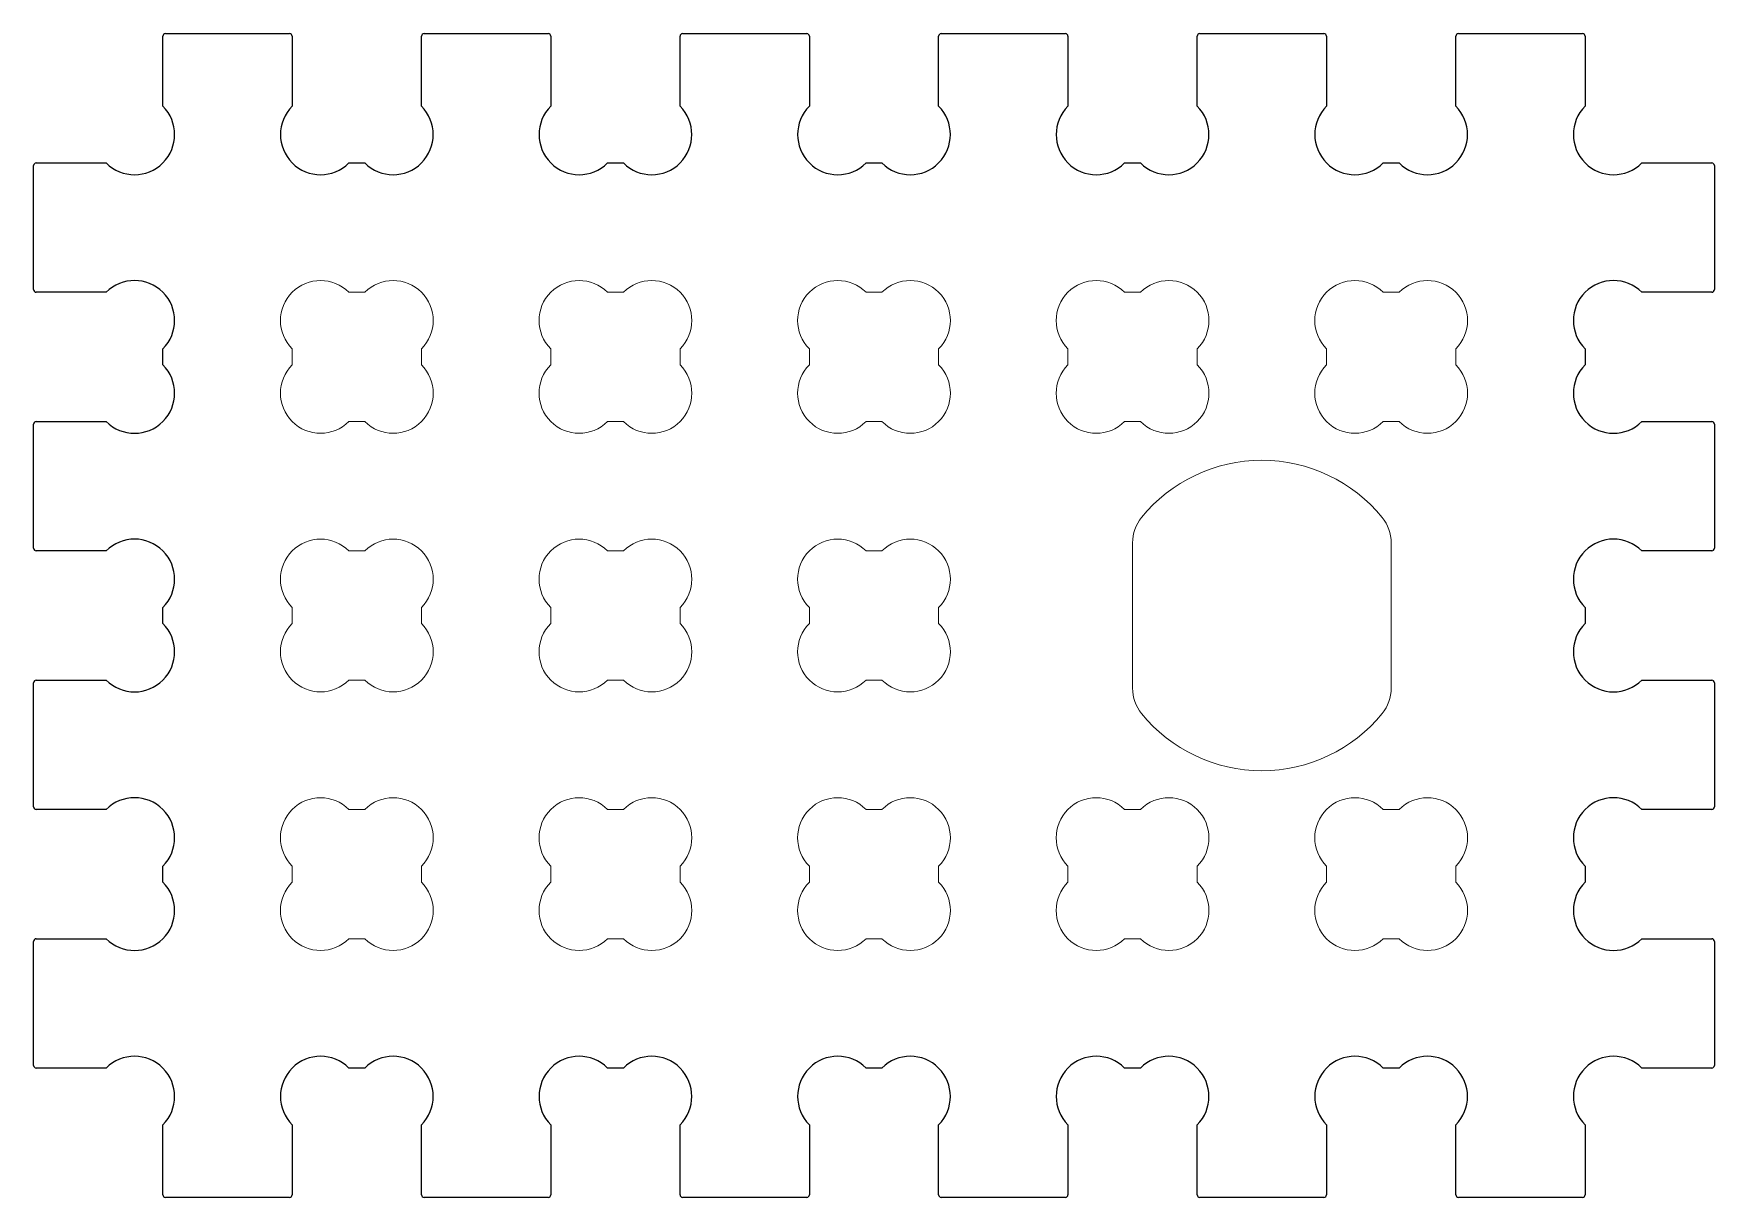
# Model space of a CAD drawing. Header units: millimetres. Extents: x -32.5 to 32.5, y -22.5 to 22.5.
import ezdxf

# ---------------------------------------------------------------- set-up
doc = ezdxf.new("R2010")
doc.units = ezdxf.units.MM
doc.layers.get('0').update_dxf_attribs({"lineweight": 25})
doc.layers.add('holes', color=1, linetype='Continuous', lineweight=0)

msp = doc.modelspace()

# ---------------------------------------------------------------- linework, layer by layer
for p, q in [((-27.5, 19.692), (-27.5, 22.4)), ((-27.4, 22.5), (-22.6, 22.5)), ((-22.5, 22.4), (-22.5, 19.692)), ((-17.5, 19.692), (-17.5, 22.4)), ((-17.4, 22.5), (-12.6, 22.5)), ((-12.5, 22.4), (-12.5, 19.692)), ((-7.5, 19.692), (-7.5, 22.4)), ((-7.4, 22.5), (-2.6, 22.5)), ((-2.5, 22.4), (-2.5, 19.692)), ((2.5, 19.692), (2.5, 22.4)), ((2.6, 22.5), (7.4, 22.5)), ((7.5, 22.4), (7.5, 19.692)), ((12.5, 19.692), (12.5, 22.4)), ((12.6, 22.5), (17.4, 22.5)), ((17.5, 22.4), (17.5, 19.692)), ((22.5, 19.692), (22.5, 22.4)), ((22.6, 22.5), (27.4, 22.5)), ((27.5, 22.4), (27.5, 19.692)), ((-32.5, 12.6), (-32.5, 17.4)), ((-32.4, 17.5), (-29.692, 17.5)), ((-20.308, 17.5), (-19.692, 17.5)), ((-10.308, 17.5), (-9.692, 17.5)), ((-0.308, 17.5), (0.308, 17.5)), ((9.692, 17.5), (10.308, 17.5)), ((19.692, 17.5), (20.308, 17.5)), ((29.692, 17.5), (32.4, 17.5)), ((32.5, 17.4), (32.5, 12.6)), ((-29.692, 12.5), (-32.4, 12.5)), ((32.4, 12.5), (29.692, 12.5)), ((-27.5, 9.692), (-27.5, 10.308)), ((27.5, 10.308), (27.5, 9.692)), ((-32.5, 2.6), (-32.5, 7.4)), ((-32.4, 7.5), (-29.692, 7.5)), ((29.692, 7.5), (32.4, 7.5)), ((32.5, 7.4), (32.5, 2.6)), ((-29.692, 2.5), (-32.4, 2.5)), ((32.4, 2.5), (29.692, 2.5)), ((-27.5, -0.308), (-27.5, 0.308)), ((27.5, 0.308), (27.5, -0.308)), ((-32.4, -2.5), (-29.692, -2.5)), ((29.692, -2.5), (32.4, -2.5)), ((-32.5, -7.4), (-32.5, -2.6)), ((32.5, -2.6), (32.5, -7.4)), ((-29.692, -7.5), (-32.4, -7.5)), ((32.4, -7.5), (29.692, -7.5)), ((-27.5, -10.308), (-27.5, -9.692)), ((27.5, -9.692), (27.5, -10.308)), ((-32.5, -17.4), (-32.5, -12.6)), ((-32.4, -12.5), (-29.692, -12.5)), ((29.692, -12.5), (32.4, -12.5)), ((32.5, -12.6), (32.5, -17.4)), ((-29.692, -17.5), (-32.4, -17.5)), ((-19.692, -17.5), (-20.308, -17.5)), ((-9.692, -17.5), (-10.308, -17.5)), ((0.308, -17.5), (-0.308, -17.5)), ((10.308, -17.5), (9.692, -17.5)), ((20.308, -17.5), (19.692, -17.5)), ((32.4, -17.5), (29.692, -17.5)), ((-27.5, -22.4), (-27.5, -19.692)), ((-22.5, -19.692), (-22.5, -22.4)), ((-17.5, -22.4), (-17.5, -19.692)), ((-12.5, -19.692), (-12.5, -22.4)), ((-7.5, -22.4), (-7.5, -19.692)), ((-2.5, -19.692), (-2.5, -22.4)), ((2.5, -22.4), (2.5, -19.692)), ((7.5, -19.692), (7.5, -22.4)), ((12.5, -22.4), (12.5, -19.692)), ((17.5, -19.692), (17.5, -22.4)), ((22.5, -22.4), (22.5, -19.692)), ((27.5, -19.692), (27.5, -22.4)), ((-22.6, -22.5), (-27.4, -22.5)), ((-12.6, -22.5), (-17.4, -22.5)), ((-2.6, -22.5), (-7.4, -22.5)), ((7.4, -22.5), (2.6, -22.5)), ((17.4, -22.5), (12.6, -22.5)), ((27.4, -22.5), (22.6, -22.5))]:
    msp.add_line(p, q)
for centre, radius, start, end in [((-27.4, 22.4), 0.1, 90, 180), ((-22.6, 22.4), 0.1, 0, 90), ((-17.4, 22.4), 0.1, 90, 180), ((-12.6, 22.4), 0.1, 0, 90), ((-7.4, 22.4), 0.1, 90, 180), ((-2.6, 22.4), 0.1, 0, 90), ((2.6, 22.4), 0.1, 90, 180), ((7.4, 22.4), 0.1, 0, 90), ((12.6, 22.4), 0.1, 90, 180), ((17.4, 22.4), 0.1, 0, 90), ((22.6, 22.4), 0.1, 90, 180), ((27.4, 22.4), 0.1, 0, 90), ((-28.596, 18.596), 1.55, 225, 45), ((-21.404, 18.596), 1.55, 135, 315), ((-18.596, 18.596), 1.55, 225, 45), ((-11.404, 18.596), 1.55, 135, 315), ((-8.596, 18.596), 1.55, 225, 45), ((-1.404, 18.596), 1.55, 135, 315), ((1.404, 18.596), 1.55, 225, 45), ((8.596, 18.596), 1.55, 135, 315), ((11.404, 18.596), 1.55, 225, 45), ((18.596, 18.596), 1.55, 135, 315), ((21.404, 18.596), 1.55, 225, 45), ((28.596, 18.596), 1.55, 135, 315), ((-32.4, 17.4), 0.1, 90, 180), ((32.4, 17.4), 0.1, 0, 90), ((-32.4, 12.6), 0.1, 180, 270), ((-28.596, 11.404), 1.55, 315, 135), ((28.596, 11.404), 1.55, 45, 225), ((32.4, 12.6), 0.1, 270, 0), ((-28.596, 8.596), 1.55, 225, 45), ((28.596, 8.596), 1.55, 135, 315), ((-32.4, 7.4), 0.1, 90, 180), ((32.4, 7.4), 0.1, 0, 90), ((-32.4, 2.6), 0.1, 180, 270), ((-28.596, 1.404), 1.55, 315, 135), ((28.596, 1.404), 1.55, 45, 225), ((32.4, 2.6), 0.1, 270, 0), ((-28.596, -1.404), 1.55, 225, 45), ((28.596, -1.404), 1.55, 135, 315), ((-32.4, -2.6), 0.1, 90, 180), ((32.4, -2.6), 0.1, 0, 90), ((-28.596, -8.596), 1.55, 315, 135), ((28.596, -8.596), 1.55, 45, 225), ((-32.4, -7.4), 0.1, 180, 270), ((32.4, -7.4), 0.1, 270, 0), ((-28.596, -11.404), 1.55, 225, 45), ((28.596, -11.404), 1.55, 135, 315), ((-32.4, -12.6), 0.1, 90, 180), ((32.4, -12.6), 0.1, 0, 90), ((-32.4, -17.4), 0.1, 180, 270), ((-28.596, -18.596), 1.55, 315, 135), ((-21.404, -18.596), 1.55, 45, 225), ((-18.596, -18.596), 1.55, 315, 135), ((-11.404, -18.596), 1.55, 45, 225), ((-8.596, -18.596), 1.55, 315, 135), ((-1.404, -18.596), 1.55, 45, 225), ((1.404, -18.596), 1.55, 315, 135), ((8.596, -18.596), 1.55, 45, 225), ((11.404, -18.596), 1.55, 315, 135), ((18.596, -18.596), 1.55, 45, 225), ((21.404, -18.596), 1.55, 315, 135), ((28.596, -18.596), 1.55, 45, 225), ((32.4, -17.4), 0.1, 270, 0), ((-27.4, -22.4), 0.1, 180, 270), ((-22.6, -22.4), 0.1, 270, 0), ((-17.4, -22.4), 0.1, 180, 270), ((-12.6, -22.4), 0.1, 270, 0), ((-7.4, -22.4), 0.1, 180, 270), ((-2.6, -22.4), 0.1, 270, 0), ((2.6, -22.4), 0.1, 180, 270), ((7.4, -22.4), 0.1, 270, 0), ((12.6, -22.4), 0.1, 180, 270), ((17.4, -22.4), 0.1, 270, 0), ((22.6, -22.4), 0.1, 180, 270), ((27.4, -22.4), 0.1, 270, 0)]:
    msp.add_arc(centre, radius, start, end)
at = {"layer": 'holes'}
for p, q in [((-19.692, 12.5), (-20.308, 12.5)), ((-9.692, 12.5), (-10.308, 12.5)), ((0.308, 12.5), (-0.308, 12.5)), ((10.308, 12.5), (9.692, 12.5)), ((20.308, 12.5), (19.692, 12.5)), ((-22.5, 10.308), (-22.5, 9.692)), ((-17.5, 9.692), (-17.5, 10.308)), ((-12.5, 10.308), (-12.5, 9.692)), ((-7.5, 9.692), (-7.5, 10.308)), ((-2.5, 10.308), (-2.5, 9.692)), ((2.5, 9.692), (2.5, 10.308)), ((7.5, 10.308), (7.5, 9.692)), ((12.5, 9.692), (12.5, 10.308)), ((17.5, 10.308), (17.5, 9.692)), ((22.5, 9.692), (22.5, 10.308)), ((-20.308, 7.5), (-19.692, 7.5)), ((-10.308, 7.5), (-9.692, 7.5)), ((-0.308, 7.5), (0.308, 7.5)), ((9.692, 7.5), (10.308, 7.5)), ((19.692, 7.5), (20.308, 7.5)), ((10, 2.811), (10, -2.811)), ((20, -2.811), (20, 2.811)), ((-19.692, 2.5), (-20.308, 2.5)), ((-9.692, 2.5), (-10.308, 2.5)), ((0.308, 2.5), (-0.308, 2.5)), ((-22.5, 0.308), (-22.5, -0.308)), ((-17.5, -0.308), (-17.5, 0.308)), ((-12.5, 0.308), (-12.5, -0.308)), ((-7.5, -0.308), (-7.5, 0.308)), ((-2.5, 0.308), (-2.5, -0.308)), ((2.5, -0.308), (2.5, 0.308)), ((-20.308, -2.5), (-19.692, -2.5)), ((-10.308, -2.5), (-9.692, -2.5)), ((-0.308, -2.5), (0.308, -2.5)), ((-19.692, -7.5), (-20.308, -7.5)), ((-9.692, -7.5), (-10.308, -7.5)), ((0.308, -7.5), (-0.308, -7.5)), ((10.308, -7.5), (9.692, -7.5)), ((20.308, -7.5), (19.692, -7.5)), ((-22.5, -9.692), (-22.5, -10.308)), ((-17.5, -10.308), (-17.5, -9.692)), ((-12.5, -9.692), (-12.5, -10.308)), ((-7.5, -10.308), (-7.5, -9.692)), ((-2.5, -9.692), (-2.5, -10.308)), ((2.5, -10.308), (2.5, -9.692)), ((7.5, -9.692), (7.5, -10.308)), ((12.5, -10.308), (12.5, -9.692)), ((17.5, -9.692), (17.5, -10.308)), ((22.5, -10.308), (22.5, -9.692)), ((-20.308, -12.5), (-19.692, -12.5)), ((-10.308, -12.5), (-9.692, -12.5)), ((-0.308, -12.5), (0.308, -12.5)), ((9.692, -12.5), (10.308, -12.5)), ((19.692, -12.5), (20.308, -12.5))]:
    msp.add_line(p, q, dxfattribs=at)
for centre, radius, start, end in [((-21.404, 11.404), 1.55, 45, 225), ((-18.596, 11.404), 1.55, 315, 135), ((-11.404, 11.404), 1.55, 45, 225), ((-8.596, 11.404), 1.55, 315, 135), ((-1.404, 11.404), 1.55, 45, 225), ((1.404, 11.404), 1.55, 315, 135), ((8.596, 11.404), 1.55, 45, 225), ((11.404, 11.404), 1.55, 315, 135), ((18.596, 11.404), 1.55, 45, 225), ((21.404, 11.404), 1.55, 315, 135), ((-21.404, 8.596), 1.55, 135, 315), ((-18.596, 8.596), 1.55, 225, 45), ((-11.404, 8.596), 1.55, 135, 315), ((-8.596, 8.596), 1.55, 225, 45), ((-1.404, 8.596), 1.55, 135, 315), ((1.404, 8.596), 1.55, 225, 45), ((8.596, 8.596), 1.55, 135, 315), ((11.404, 8.596), 1.55, 225, 45), ((18.596, 8.596), 1.55, 135, 315), ((21.404, 8.596), 1.55, 225, 45), ((15, 0), 6, 39.16949, 140.83051), ((11.55, 2.811), 1.55, 140.83051, 180), ((18.45, 2.811), 1.55, 0, 39.16949), ((-21.404, 1.404), 1.55, 45, 225), ((-18.596, 1.404), 1.55, 315, 135), ((-11.404, 1.404), 1.55, 45, 225), ((-8.596, 1.404), 1.55, 315, 135), ((-1.404, 1.404), 1.55, 45, 225), ((1.404, 1.404), 1.55, 315, 135), ((-21.404, -1.404), 1.55, 135, 315), ((-18.596, -1.404), 1.55, 225, 45), ((-11.404, -1.404), 1.55, 135, 315), ((-8.596, -1.404), 1.55, 225, 45), ((-1.404, -1.404), 1.55, 135, 315), ((1.404, -1.404), 1.55, 225, 45), ((11.55, -2.811), 1.55, 180, 219.16949), ((18.45, -2.811), 1.55, 320.83051, 0), ((15, 0), 6, 219.16949, 320.83051), ((-21.404, -8.596), 1.55, 45, 225), ((-18.596, -8.596), 1.55, 315, 135), ((-11.404, -8.596), 1.55, 45, 225), ((-8.596, -8.596), 1.55, 315, 135), ((-1.404, -8.596), 1.55, 45, 225), ((1.404, -8.596), 1.55, 315, 135), ((8.596, -8.596), 1.55, 45, 225), ((11.404, -8.596), 1.55, 315, 135), ((18.596, -8.596), 1.55, 45, 225), ((21.404, -8.596), 1.55, 315, 135), ((-21.404, -11.404), 1.55, 135, 315), ((-18.596, -11.404), 1.55, 225, 45), ((-11.404, -11.404), 1.55, 135, 315), ((-8.596, -11.404), 1.55, 225, 45), ((-1.404, -11.404), 1.55, 135, 315), ((1.404, -11.404), 1.55, 225, 45), ((8.596, -11.404), 1.55, 135, 315), ((11.404, -11.404), 1.55, 225, 45), ((18.596, -11.404), 1.55, 135, 315), ((21.404, -11.404), 1.55, 225, 45)]:
    msp.add_arc(centre, radius, start, end, dxfattribs=at)

doc.saveas('drawing.dxf')
